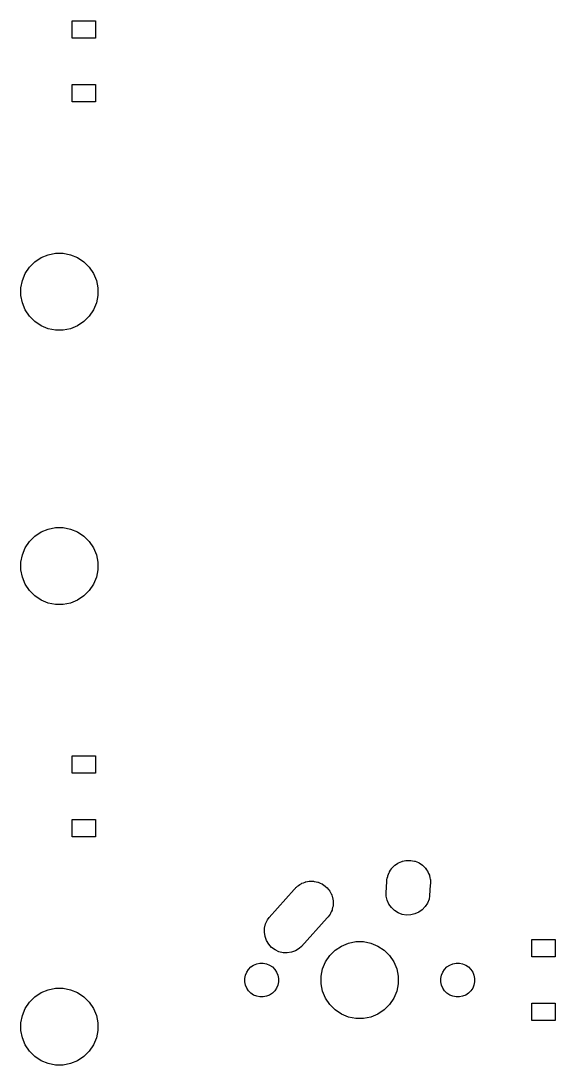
# Model space of a CAD drawing. Extents: x -26.1 to -7.5, y -7.6 to -2.3.
# Drawn here: x -23.349 to -22.259, y -6.644 to -4.512 of the extents above; entities that cross this region are included whole.
import ezdxf

# ---------------------------------------------------------------- set-up
doc = ezdxf.new("R2010")
doc.units = 0
doc.header["$MEASUREMENT"] = 0
doc.layers.add('BLACK', color=7, linetype='CONTINUOUS')

msp = doc.modelspace()

# ---------------------------------------------------------------- linework, layer by layer
at = {"layer": 'BLACK', "linetype": 'CONTINUOUS'}
for p, q in [((-23.2436, -4.54776), (-23.2436, -4.51232)), ((-23.2436, -4.51232), (-23.1964, -4.51232)), ((-23.1964, -4.51232), (-23.1964, -4.54776)), ((-23.1964, -4.54776), (-23.2436, -4.54776)), ((-23.2436, -4.67768), (-23.2436, -4.64224)), ((-23.2436, -4.64224), (-23.1964, -4.64224)), ((-23.1964, -4.64224), (-23.1964, -4.67768)), ((-23.1964, -4.67768), (-23.2436, -4.67768)), ((-23.2929, -4.98952), (-23.2777, -4.9865)), ((-23.2777, -4.9865), (-23.2623, -4.9865)), ((-23.2623, -4.9865), (-23.2471, -4.98952)), ((-23.331, -5.01496), (-23.32, -5.00403)), ((-23.32, -5.00403), (-23.3072, -4.99543)), ((-23.3072, -4.99543), (-23.2929, -4.98952)), ((-23.2471, -4.98952), (-23.2328, -4.99543)), ((-23.2328, -4.99543), (-23.22, -5.00403)), ((-23.22, -5.00403), (-23.209, -5.01496)), ((-23.3455, -5.0421), (-23.3396, -5.02782)), ((-23.3396, -5.02782), (-23.331, -5.01496)), ((-23.209, -5.01496), (-23.2004, -5.02782)), ((-23.2004, -5.02782), (-23.1945, -5.0421)), ((-23.3485, -5.05727), (-23.3455, -5.0421)), ((-23.1945, -5.0421), (-23.1915, -5.05727)), ((-23.3485, -5.07273), (-23.3485, -5.05727)), ((-23.1915, -5.05727), (-23.1915, -5.07273)), ((-23.3455, -5.0879), (-23.3485, -5.07273)), ((-23.3396, -5.10218), (-23.3455, -5.0879)), ((-23.1945, -5.0879), (-23.2004, -5.10218)), ((-23.1915, -5.07273), (-23.1945, -5.0879)), ((-23.331, -5.11504), (-23.3396, -5.10218)), ((-23.2004, -5.10218), (-23.209, -5.11504)), ((-23.32, -5.12597), (-23.331, -5.11504)), ((-23.3072, -5.13457), (-23.32, -5.12597)), ((-23.2929, -5.14048), (-23.3072, -5.13457)), ((-23.2328, -5.13457), (-23.2471, -5.14048)), ((-23.22, -5.12597), (-23.2328, -5.13457)), ((-23.209, -5.11504), (-23.22, -5.12597)), ((-23.2777, -5.1435), (-23.2929, -5.14048)), ((-23.2623, -5.1435), (-23.2777, -5.1435)), ((-23.2471, -5.14048), (-23.2623, -5.1435)), ((-23.32, -5.56403), (-23.3072, -5.55543)), ((-23.3072, -5.55543), (-23.2929, -5.54952)), ((-23.2929, -5.54952), (-23.2777, -5.5465)), ((-23.2777, -5.5465), (-23.2623, -5.5465)), ((-23.2623, -5.5465), (-23.2471, -5.54952)), ((-23.2471, -5.54952), (-23.2328, -5.55543)), ((-23.2328, -5.55543), (-23.22, -5.56403)), ((-23.3396, -5.58782), (-23.331, -5.57496)), ((-23.331, -5.57496), (-23.32, -5.56403)), ((-23.22, -5.56403), (-23.209, -5.57496)), ((-23.209, -5.57496), (-23.2004, -5.58782)), ((-23.3485, -5.61727), (-23.3455, -5.6021)), ((-23.3455, -5.6021), (-23.3396, -5.58782)), ((-23.2004, -5.58782), (-23.1945, -5.6021)), ((-23.1945, -5.6021), (-23.1915, -5.61727)), ((-23.3485, -5.63273), (-23.3485, -5.61727)), ((-23.1915, -5.61727), (-23.1915, -5.63273)), ((-23.3455, -5.6479), (-23.3485, -5.63273)), ((-23.1915, -5.63273), (-23.1945, -5.6479)), ((-23.3396, -5.66218), (-23.3455, -5.6479)), ((-23.331, -5.67504), (-23.3396, -5.66218)), ((-23.2004, -5.66218), (-23.209, -5.67504)), ((-23.1945, -5.6479), (-23.2004, -5.66218)), ((-23.32, -5.68597), (-23.331, -5.67504)), ((-23.3072, -5.69457), (-23.32, -5.68597)), ((-23.22, -5.68597), (-23.2328, -5.69457)), ((-23.209, -5.67504), (-23.22, -5.68597)), ((-23.2929, -5.70048), (-23.3072, -5.69457)), ((-23.2777, -5.7035), (-23.2929, -5.70048)), ((-23.2623, -5.7035), (-23.2777, -5.7035)), ((-23.2471, -5.70048), (-23.2623, -5.7035)), ((-23.2328, -5.69457), (-23.2471, -5.70048)), ((-23.2436, -6.04776), (-23.2436, -6.01232)), ((-23.2436, -6.01232), (-23.1964, -6.01232)), ((-23.1964, -6.01232), (-23.1964, -6.04776)), ((-23.1964, -6.04776), (-23.2436, -6.04776)), ((-23.2436, -6.17768), (-23.2436, -6.14224)), ((-23.2436, -6.14224), (-23.1964, -6.14224)), ((-23.1964, -6.14224), (-23.1964, -6.17768)), ((-23.1964, -6.17768), (-23.2436, -6.17768)), ((-22.5947, -6.24593), (-22.5927, -6.24279)), ((-22.5927, -6.24279), (-22.5923, -6.24231)), ((-22.5923, -6.24231), (-22.5919, -6.24177)), ((-22.5919, -6.24177), (-22.5893, -6.23914)), ((-22.5893, -6.23914), (-22.5867, -6.23644)), ((-22.5867, -6.23644), (-22.5862, -6.23606)), ((-22.5862, -6.23606), (-22.5857, -6.2356)), ((-22.5857, -6.2356), (-22.5826, -6.23353)), ((-22.5826, -6.23353), (-22.5796, -6.23138)), ((-22.5796, -6.23138), (-22.579, -6.23111)), ((-22.579, -6.23111), (-22.5785, -6.23075)), ((-22.5785, -6.23075), (-22.575, -6.22933)), ((-22.575, -6.22933), (-22.5717, -6.22781)), ((-22.5717, -6.22781), (-22.571, -6.22766)), ((-22.571, -6.22766), (-22.5704, -6.22741)), ((-22.5704, -6.22741), (-22.5668, -6.22669)), ((-22.5668, -6.22669), (-22.5632, -6.22586)), ((-22.5632, -6.22586), (-22.5625, -6.22584)), ((-22.5625, -6.22584), (-22.5619, -6.22571)), ((-22.5619, -6.22571), (-22.5581, -6.22571)), ((-22.5581, -6.22571), (-22.5544, -6.2256)), ((-22.5544, -6.2256), (-22.5538, -6.22571)), ((-22.5538, -6.22571), (-22.5531, -6.22571)), ((-22.5531, -6.22571), (-22.5495, -6.22643)), ((-22.5495, -6.22643), (-22.5458, -6.22705)), ((-22.5458, -6.22705), (-22.5452, -6.22728)), ((-22.5452, -6.22728), (-22.5446, -6.22741)), ((-22.5446, -6.22741), (-22.5411, -6.22883)), ((-22.5411, -6.22883), (-22.5377, -6.23015)), ((-22.5377, -6.23015), (-22.5371, -6.2305)), ((-22.5371, -6.2305), (-22.5365, -6.23075)), ((-22.5365, -6.23075), (-22.5334, -6.23281)), ((-22.5334, -6.23281), (-22.5303, -6.23478)), ((-22.5303, -6.23478), (-22.5298, -6.23523)), ((-22.5298, -6.23523), (-22.5293, -6.2356)), ((-22.5293, -6.2356), (-22.5266, -6.23822)), ((-22.5266, -6.23822), (-22.5239, -6.24077)), ((-22.5239, -6.24077), (-22.5236, -6.2413)), ((-22.5236, -6.2413), (-22.5231, -6.24177)), ((-22.5231, -6.24177), (-22.521, -6.24485)), ((-22.6018, -6.26564), (-22.6011, -6.26199)), ((-22.6018, -6.26847), (-22.6018, -6.26564)), ((-22.6011, -6.26199), (-22.6004, -6.25833)), ((-22.6004, -6.25833), (-22.6002, -6.25772)), ((-22.6002, -6.25772), (-22.6001, -6.25708)), ((-22.6001, -6.25708), (-22.5987, -6.25365)), ((-22.5987, -6.25365), (-22.5973, -6.25018)), ((-22.5973, -6.25018), (-22.597, -6.24963)), ((-22.597, -6.24963), (-22.5968, -6.24902)), ((-22.5968, -6.24902), (-22.5947, -6.24593)), ((-22.521, -6.24485), (-22.5189, -6.24788)), ((-22.5189, -6.24788), (-22.5186, -6.24848)), ((-22.5186, -6.24848), (-22.5182, -6.24902)), ((-22.5182, -6.24902), (-22.5168, -6.25245)), ((-22.5168, -6.25245), (-22.5153, -6.25584)), ((-22.5153, -6.25584), (-22.5152, -6.25648)), ((-22.5152, -6.25648), (-22.5149, -6.25708)), ((-22.5149, -6.25708), (-22.5142, -6.26072)), ((-22.5142, -6.26072), (-22.5134, -6.26434)), ((-22.5134, -6.26434), (-22.5133, -6.265)), ((-22.5133, -6.265), (-22.5132, -6.26564)), ((-22.5132, -6.26564), (-22.5132, -6.26935)), ((-22.8419, -6.34204), (-22.791, -6.28529)), ((-22.791, -6.28529), (-22.7903, -6.28429)), ((-22.7903, -6.28429), (-22.7881, -6.28205)), ((-22.7881, -6.28205), (-22.7874, -6.28132)), ((-22.7874, -6.28132), (-22.7866, -6.28051)), ((-22.7866, -6.28051), (-22.7842, -6.27812)), ((-22.7842, -6.27812), (-22.7833, -6.27757)), ((-22.7833, -6.27757), (-22.7826, -6.27691)), ((-22.7826, -6.27691), (-22.7797, -6.27515)), ((-22.7797, -6.27515), (-22.7769, -6.27327)), ((-22.7769, -6.27327), (-22.776, -6.27289)), ((-22.776, -6.27289), (-22.7752, -6.27238)), ((-22.7752, -6.27238), (-22.772, -6.27123)), ((-22.772, -6.27123), (-22.7688, -6.26993)), ((-22.7688, -6.26993), (-22.7679, -6.26974)), ((-22.7679, -6.26974), (-22.767, -6.2694)), ((-22.767, -6.2694), (-22.7636, -6.26889)), ((-22.7636, -6.26889), (-22.7603, -6.26823)), ((-22.7603, -6.26823), (-22.7593, -6.26823)), ((-22.7593, -6.26823), (-22.7583, -6.26808)), ((-22.7583, -6.26808), (-22.7549, -6.26823)), ((-22.7549, -6.26823), (-22.7516, -6.26823)), ((-22.7516, -6.26823), (-22.7506, -6.26842)), ((-22.7506, -6.26842), (-22.7496, -6.26846)), ((-22.7496, -6.26846), (-22.7463, -6.26927)), ((-22.7463, -6.26927), (-22.743, -6.26993)), ((-22.743, -6.26993), (-22.7421, -6.27031)), ((-22.7421, -6.27031), (-22.7411, -6.27054)), ((-22.7411, -6.27054), (-22.7381, -6.27197)), ((-22.7381, -6.27197), (-22.7349, -6.27327)), ((-22.7349, -6.27327), (-22.7341, -6.27382)), ((-22.7341, -6.27382), (-22.7332, -6.27423)), ((-22.7332, -6.27423), (-22.7305, -6.27624)), ((-22.7305, -6.27624), (-22.7277, -6.27812)), ((-22.7277, -6.27812), (-22.727, -6.27881)), ((-22.727, -6.27881), (-22.7262, -6.27939)), ((-22.7262, -6.27939), (-22.7239, -6.28189)), ((-22.7239, -6.28189), (-22.7215, -6.28429)), ((-22.7215, -6.28429), (-22.721, -6.2851)), ((-22.721, -6.2851), (-22.7203, -6.28583)), ((-22.7203, -6.28583), (-22.7186, -6.28873)), ((-22.6034, -6.29196), (-22.6018, -6.26847)), ((-22.5135, -6.27587), (-22.515, -6.29805)), ((-22.5132, -6.27436), (-22.5135, -6.27587)), ((-22.5132, -6.26935), (-22.5132, -6.27088)), ((-22.5132, -6.27088), (-22.5132, -6.27153)), ((-22.5132, -6.27153), (-22.5132, -6.27436)), ((-22.7186, -6.28873), (-22.7167, -6.29154)), ((-22.7167, -6.29154), (-22.7163, -6.29245)), ((-22.7163, -6.29245), (-22.7158, -6.29329)), ((-22.7158, -6.29329), (-22.7146, -6.29647)), ((-22.7146, -6.29647), (-22.7133, -6.2996)), ((-22.7133, -6.2996), (-22.7131, -6.30056)), ((-22.7131, -6.30056), (-22.7128, -6.30149)), ((-22.7128, -6.30149), (-22.7123, -6.30484)), ((-22.7123, -6.30484), (-22.7116, -6.30816)), ((-22.7116, -6.30816), (-22.7116, -6.30914)), ((-22.6032, -6.29849), (-22.6034, -6.29196)), ((-22.6013, -6.307), (-22.6032, -6.29849)), ((-22.5977, -6.31496), (-22.6013, -6.307)), ((-22.5161, -6.3045), (-22.5192, -6.31265)), ((-22.515, -6.29805), (-22.5161, -6.3045)), ((-22.7139, -6.3273), (-22.7154, -6.33037)), ((-22.7137, -6.32635), (-22.7139, -6.3273)), ((-22.7133, -6.32544), (-22.7137, -6.32635)), ((-22.7127, -6.32212), (-22.7133, -6.32544)), ((-22.7119, -6.31883), (-22.7127, -6.32212)), ((-22.7118, -6.31785), (-22.7119, -6.31883)), ((-22.7116, -6.31688), (-22.7118, -6.31785)), ((-22.7116, -6.30914), (-22.7115, -6.31011)), ((-22.7115, -6.31011), (-22.7116, -6.3135)), ((-22.7116, -6.3135), (-22.7116, -6.31688)), ((-22.5926, -6.32207), (-22.5977, -6.31496)), ((-22.5863, -6.32805), (-22.5926, -6.32207)), ((-22.5789, -6.33268), (-22.5863, -6.32805)), ((-22.5298, -6.3264), (-22.537, -6.33145)), ((-22.5239, -6.32005), (-22.5298, -6.3264)), ((-22.5192, -6.31265), (-22.5239, -6.32005)), ((-22.8495, -6.35522), (-22.8458, -6.34731)), ((-22.8458, -6.34731), (-22.8419, -6.34204)), ((-22.7238, -6.34299), (-22.776, -6.4012)), ((-22.7215, -6.34075), (-22.7238, -6.34299)), ((-22.7196, -6.33794), (-22.7215, -6.34075)), ((-22.7176, -6.33521), (-22.7196, -6.33794)), ((-22.7172, -6.33432), (-22.7176, -6.33521)), ((-22.7167, -6.3335), (-22.7172, -6.33432)), ((-22.7154, -6.33037), (-22.7167, -6.3335)), ((-22.5707, -6.33578), (-22.5789, -6.33268)), ((-22.5621, -6.33723), (-22.5707, -6.33578)), ((-22.5534, -6.33698), (-22.5621, -6.33723)), ((-22.5449, -6.33503), (-22.5534, -6.33698)), ((-22.537, -6.33145), (-22.5449, -6.33503)), ((-22.8519, -6.37241), (-22.8516, -6.36369)), ((-22.8516, -6.36369), (-22.8495, -6.35522)), ((-22.8506, -6.38103), (-22.8519, -6.37241)), ((-22.8476, -6.38923), (-22.8506, -6.38103)), ((-22.8431, -6.39669), (-22.8476, -6.38923)), ((-22.6804, -6.39452), (-22.6652, -6.3915)), ((-22.6652, -6.3915), (-22.6498, -6.3915)), ((-22.6498, -6.3915), (-22.6346, -6.39452)), ((-22.3061, -6.42276), (-22.3061, -6.38732)), ((-22.3061, -6.38732), (-22.2589, -6.38732)), ((-22.2589, -6.38732), (-22.2589, -6.42276)), ((-22.8372, -6.40313), (-22.8431, -6.39669)), ((-22.8302, -6.40829), (-22.8372, -6.40313)), ((-22.8223, -6.41198), (-22.8302, -6.40829)), ((-22.8138, -6.41406), (-22.8223, -6.41198)), ((-22.8051, -6.41444), (-22.8138, -6.41406)), ((-22.7965, -6.41312), (-22.8051, -6.41444)), ((-22.7883, -6.41014), (-22.7965, -6.41312)), ((-22.7808, -6.40561), (-22.7883, -6.41014)), ((-22.776, -6.4012), (-22.7808, -6.40561)), ((-22.7185, -6.41996), (-22.7075, -6.40903)), ((-22.7075, -6.40903), (-22.6947, -6.40043)), ((-22.6947, -6.40043), (-22.6804, -6.39452)), ((-22.6346, -6.39452), (-22.6203, -6.40043)), ((-22.6203, -6.40043), (-22.6075, -6.40903)), ((-22.6075, -6.40903), (-22.5965, -6.41996)), ((-22.8675, -6.43688), (-22.8609, -6.43555)), ((-22.8609, -6.43555), (-22.8541, -6.43555)), ((-22.8541, -6.43555), (-22.8475, -6.43688)), ((-22.733, -6.4471), (-22.7271, -6.43282)), ((-22.7271, -6.43282), (-22.7185, -6.41996)), ((-22.5965, -6.41996), (-22.5879, -6.43282)), ((-22.5879, -6.43282), (-22.582, -6.4471)), ((-22.4675, -6.43688), (-22.4609, -6.43555)), ((-22.4609, -6.43555), (-22.4541, -6.43555)), ((-22.4541, -6.43555), (-22.4475, -6.43688)), ((-22.2589, -6.42276), (-22.3061, -6.42276)), ((-22.8906, -6.45995), (-22.888, -6.45368)), ((-22.888, -6.45368), (-22.8843, -6.44804)), ((-22.8843, -6.44804), (-22.8795, -6.44324)), ((-22.8795, -6.44324), (-22.8738, -6.43947)), ((-22.8738, -6.43947), (-22.8675, -6.43688)), ((-22.8475, -6.43688), (-22.8412, -6.43947)), ((-22.8412, -6.43947), (-22.8355, -6.44324)), ((-22.8355, -6.44324), (-22.8307, -6.44804)), ((-22.8307, -6.44804), (-22.827, -6.45368)), ((-22.827, -6.45368), (-22.8244, -6.45995)), ((-22.736, -6.46227), (-22.733, -6.4471)), ((-22.582, -6.4471), (-22.579, -6.46227)), ((-22.4906, -6.45995), (-22.488, -6.45368)), ((-22.488, -6.45368), (-22.4843, -6.44804)), ((-22.4843, -6.44804), (-22.4795, -6.44324)), ((-22.4795, -6.44324), (-22.4738, -6.43947)), ((-22.4738, -6.43947), (-22.4675, -6.43688)), ((-22.4475, -6.43688), (-22.4412, -6.43947)), ((-22.4412, -6.43947), (-22.4355, -6.44324)), ((-22.4355, -6.44324), (-22.4307, -6.44804)), ((-22.4307, -6.44804), (-22.427, -6.45368)), ((-22.427, -6.45368), (-22.4244, -6.45995)), ((-22.8919, -6.46661), (-22.8906, -6.45995)), ((-22.8919, -6.47339), (-22.8919, -6.46661)), ((-22.8906, -6.48005), (-22.8919, -6.47339)), ((-22.8244, -6.45995), (-22.8231, -6.46661)), ((-22.8231, -6.47339), (-22.8244, -6.48005)), ((-22.8231, -6.46661), (-22.8231, -6.47339)), ((-22.736, -6.47773), (-22.736, -6.46227)), ((-22.733, -6.4929), (-22.736, -6.47773)), ((-22.579, -6.47773), (-22.582, -6.4929)), ((-22.579, -6.46227), (-22.579, -6.47773)), ((-22.4919, -6.46661), (-22.4906, -6.45995)), ((-22.4919, -6.47339), (-22.4919, -6.46661)), ((-22.4906, -6.48005), (-22.4919, -6.47339)), ((-22.4244, -6.45995), (-22.4231, -6.46661)), ((-22.4231, -6.47339), (-22.4244, -6.48005)), ((-22.4231, -6.46661), (-22.4231, -6.47339)), ((-23.32, -6.50403), (-23.3072, -6.49543)), ((-23.3072, -6.49543), (-23.2929, -6.48952)), ((-23.2929, -6.48952), (-23.2777, -6.4865)), ((-23.2777, -6.4865), (-23.2623, -6.4865)), ((-23.2623, -6.4865), (-23.2471, -6.48952)), ((-23.2471, -6.48952), (-23.2328, -6.49543)), ((-23.2328, -6.49543), (-23.22, -6.50403)), ((-22.888, -6.48632), (-22.8906, -6.48005)), ((-22.8843, -6.49196), (-22.888, -6.48632)), ((-22.8795, -6.49676), (-22.8843, -6.49196)), ((-22.8738, -6.50053), (-22.8795, -6.49676)), ((-22.8355, -6.49676), (-22.8412, -6.50053)), ((-22.8307, -6.49196), (-22.8355, -6.49676)), ((-22.827, -6.48632), (-22.8307, -6.49196)), ((-22.8244, -6.48005), (-22.827, -6.48632)), ((-22.7271, -6.50718), (-22.733, -6.4929)), ((-22.582, -6.4929), (-22.5879, -6.50718)), ((-22.488, -6.48632), (-22.4906, -6.48005)), ((-22.4843, -6.49196), (-22.488, -6.48632)), ((-22.4795, -6.49676), (-22.4843, -6.49196)), ((-22.4738, -6.50053), (-22.4795, -6.49676)), ((-22.4355, -6.49676), (-22.4412, -6.50053)), ((-22.4307, -6.49196), (-22.4355, -6.49676)), ((-22.427, -6.48632), (-22.4307, -6.49196)), ((-22.4244, -6.48005), (-22.427, -6.48632)), ((-23.3396, -6.52782), (-23.331, -6.51496)), ((-23.331, -6.51496), (-23.32, -6.50403)), ((-23.22, -6.50403), (-23.209, -6.51496)), ((-23.209, -6.51496), (-23.2004, -6.52782)), ((-22.8675, -6.50312), (-22.8738, -6.50053)), ((-22.8609, -6.50445), (-22.8675, -6.50312)), ((-22.8541, -6.50445), (-22.8609, -6.50445)), ((-22.8475, -6.50312), (-22.8541, -6.50445)), ((-22.8412, -6.50053), (-22.8475, -6.50312)), ((-22.7185, -6.52004), (-22.7271, -6.50718)), ((-22.7075, -6.53097), (-22.7185, -6.52004)), ((-22.5965, -6.52004), (-22.6075, -6.53097)), ((-22.5879, -6.50718), (-22.5965, -6.52004)), ((-22.4675, -6.50312), (-22.4738, -6.50053)), ((-22.4609, -6.50445), (-22.4675, -6.50312)), ((-22.4541, -6.50445), (-22.4609, -6.50445)), ((-22.4475, -6.50312), (-22.4541, -6.50445)), ((-22.4412, -6.50053), (-22.4475, -6.50312)), ((-22.3061, -6.55268), (-22.3061, -6.51724)), ((-22.3061, -6.51724), (-22.2589, -6.51724)), ((-22.2589, -6.51724), (-22.2589, -6.55268)), ((-23.3485, -6.55727), (-23.3455, -6.5421)), ((-23.3455, -6.5421), (-23.3396, -6.52782)), ((-23.2004, -6.52782), (-23.1945, -6.5421)), ((-23.1945, -6.5421), (-23.1915, -6.55727)), ((-22.6947, -6.53957), (-22.7075, -6.53097)), ((-22.6804, -6.54548), (-22.6947, -6.53957)), ((-22.6203, -6.53957), (-22.6346, -6.54548)), ((-22.6075, -6.53097), (-22.6203, -6.53957)), ((-23.3485, -6.57273), (-23.3485, -6.55727)), ((-23.1915, -6.55727), (-23.1915, -6.57273)), ((-22.6652, -6.5485), (-22.6804, -6.54548)), ((-22.6498, -6.5485), (-22.6652, -6.5485)), ((-22.6346, -6.54548), (-22.6498, -6.5485)), ((-22.2589, -6.55268), (-22.3061, -6.55268)), ((-23.3455, -6.5879), (-23.3485, -6.57273)), ((-23.1915, -6.57273), (-23.1945, -6.5879)), ((-23.3396, -6.60218), (-23.3455, -6.5879)), ((-23.331, -6.61504), (-23.3396, -6.60218)), ((-23.2004, -6.60218), (-23.209, -6.61504)), ((-23.1945, -6.5879), (-23.2004, -6.60218)), ((-23.32, -6.62597), (-23.331, -6.61504)), ((-23.3072, -6.63457), (-23.32, -6.62597)), ((-23.22, -6.62597), (-23.2328, -6.63457)), ((-23.209, -6.61504), (-23.22, -6.62597)), ((-23.2929, -6.64048), (-23.3072, -6.63457)), ((-23.2777, -6.6435), (-23.2929, -6.64048)), ((-23.2623, -6.6435), (-23.2777, -6.6435)), ((-23.2471, -6.64048), (-23.2623, -6.6435)), ((-23.2328, -6.63457), (-23.2471, -6.64048))]:
    msp.add_line(p, q, dxfattribs=at)

doc.saveas('drawing.dxf')
